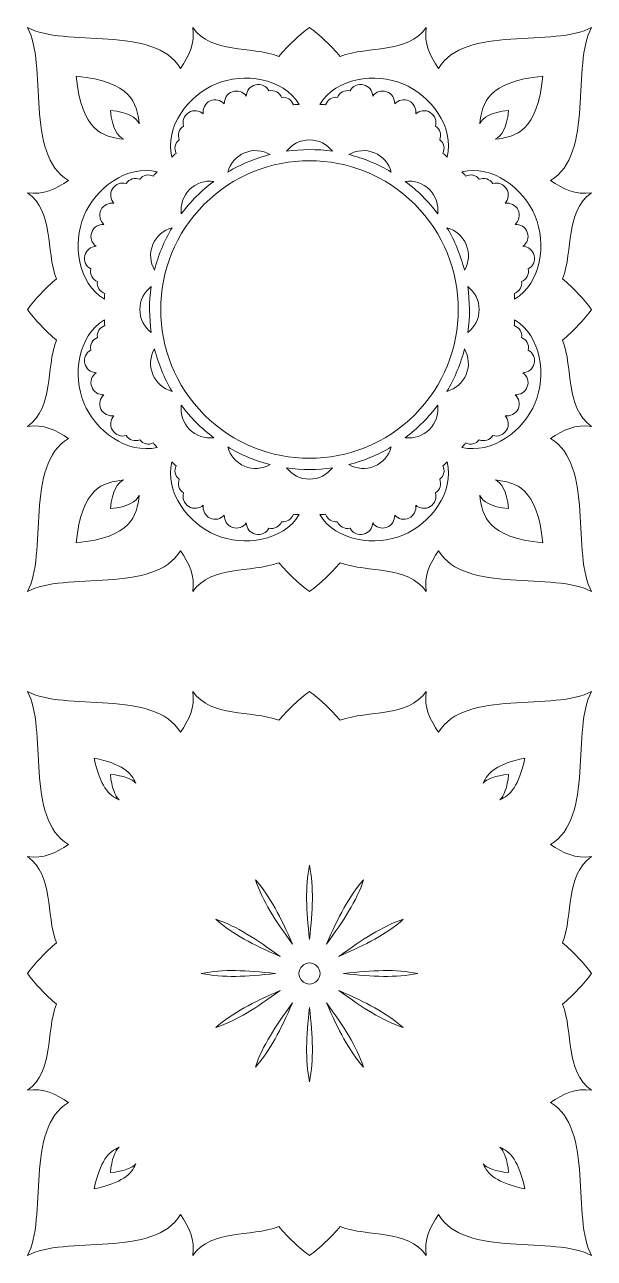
# Model space of a CAD drawing. Header units: millimetres. Extents: x -427 to 427, y -427 to 427.
# Drawn here: x -128 to 128, y -427 to 128 of the extents above; entities that cross this region are included whole.
import ezdxf

# ---------------------------------------------------------------- set-up
doc = ezdxf.new("R2010")
doc.units = ezdxf.units.MM
doc.header["$MEASUREMENT"] = 0
doc.layers.add('layer 1', color=7, linetype='Continuous')

msp = doc.modelspace()

# ---------------------------------------------------------------- linework, layer by layer
at = {"layer": 'layer 1', "color": 250, "lineweight": 9}
for points, knots in [([(-127.0624, 126.9374), (-117.9069, 110.4766), (-128.3227, 69.4717), (-108.6566, 58.0857), (-108.6566, 58.0857), (-114.1522, 54.2132), (-119.9344, 51.4078), (-127.0624, 52.5425), (-127.0624, 52.5425), (-114.873, 43.701), (-118.9514, 26.8751), (-114.0511, 13.7115), (-114.0511, 13.7115), (-118.5456, 9.9281), (-124.0381, 4.2416), (-127.0623, -0.0626), (-127.0623, -0.0626), (-124.0381, -4.3668), (-118.5457, -10.0532), (-114.0512, -13.8366), (-114.0512, -13.8366), (-118.9515, -27.0003), (-114.873, -43.8262), (-127.0624, -52.6677), (-127.0624, -52.6677), (-119.9344, -51.533), (-114.1522, -54.3384), (-108.6567, -58.2109), (-108.6567, -58.2109), (-128.3226, -69.597), (-117.9069, -110.6018), (-127.0624, -127.0626), (-127.0624, -127.0626), (-110.6016, -117.9071), (-69.5968, -128.3229), (-58.2107, -108.6569), (-58.2107, -108.6569), (-54.3382, -114.1524), (-51.5328, -119.9346), (-52.6675, -127.0626), (-52.6675, -127.0626), (-43.826, -114.8732), (-27.0001, -118.9516), (-13.8365, -114.0513), (-13.8365, -114.0513), (-10.0531, -118.5458), (-4.3666, -124.0383), (-0.0624, -127.0625), (-0.0624, -127.0625), (4.2418, -124.0383), (9.9282, -118.5459), (13.7116, -114.0514), (13.7116, -114.0514), (26.8753, -118.9517), (43.7012, -114.8732), (52.5427, -127.0626), (52.5427, -127.0626), (51.408, -119.9346), (54.2134, -114.1524), (58.0859, -108.6569), (58.0859, -108.6569), (69.472, -128.3228), (110.4768, -117.9071), (126.9376, -127.0626), (126.9376, -127.0626), (117.7821, -110.6018), (128.1979, -69.597), (108.5319, -58.2109), (108.5319, -58.2109), (114.0274, -54.3384), (119.8096, -51.533), (126.9376, -52.6677), (126.9376, -52.6677), (114.7482, -43.8262), (118.8266, -27.0003), (113.9263, -13.8367), (113.9263, -13.8367), (118.4208, -10.0533), (123.9133, -4.3668), (126.9375, -0.0626), (126.9375, -0.0626), (123.9133, 4.2416), (118.4209, 9.928), (113.9264, 13.7114), (113.9264, 13.7114), (118.8267, 26.8751), (114.7482, 43.701), (126.9376, 52.5425), (126.9376, 52.5425), (119.8096, 51.4078), (114.0274, 54.2132), (108.5319, 58.0857), (108.5319, 58.0857), (128.1978, 69.4718), (117.7821, 110.4766), (126.9376, 126.9374), (126.9376, 126.9374), (110.4768, 117.7819), (69.4719, 128.1977), (58.0859, 108.5316), (58.0859, 108.5316), (54.2134, 114.0272), (51.408, 119.8094), (52.5427, 126.9374), (52.5427, 126.9374), (43.7012, 114.748), (26.8753, 118.8264), (13.7117, 113.9261), (13.7117, 113.9261), (9.9283, 118.4206), (4.2418, 123.9131), (-0.0624, 126.9373), (-0.0624, 126.9373), (-4.3666, 123.9131), (-10.053, 118.4207), (-13.8364, 113.9262), (-13.8364, 113.9262), (-27.0001, 118.8265), (-43.826, 114.748), (-52.6675, 126.9374), (-52.6675, 126.9374), (-51.5328, 119.8094), (-54.3382, 114.0272), (-58.2107, 108.5317), (-58.2107, 108.5317), (-69.5968, 128.1976), (-110.6016, 117.7819), (-127.0624, 126.9374)], [0, 0, 0, 0, 0.03030303, 0.03030303, 0.03030303, 0.03030303, 0.06060606, 0.06060606, 0.06060606, 0.06060606, 0.09090909, 0.09090909, 0.09090909, 0.09090909, 0.12121212, 0.12121212, 0.12121212, 0.12121212, 0.15151515, 0.15151515, 0.15151515, 0.15151515, 0.18181818, 0.18181818, 0.18181818, 0.18181818, 0.21212121, 0.21212121, 0.21212121, 0.21212121, 0.24242424, 0.24242424, 0.24242424, 0.24242424, 0.27272727, 0.27272727, 0.27272727, 0.27272727, 0.3030303, 0.3030303, 0.3030303, 0.3030303, 0.33333333, 0.33333333, 0.33333333, 0.33333333, 0.36363636, 0.36363636, 0.36363636, 0.36363636, 0.39393939, 0.39393939, 0.39393939, 0.39393939, 0.42424242, 0.42424242, 0.42424242, 0.42424242, 0.45454545, 0.45454545, 0.45454545, 0.45454545, 0.48484848, 0.48484848, 0.48484848, 0.48484848, 0.51515152, 0.51515152, 0.51515152, 0.51515152, 0.54545455, 0.54545455, 0.54545455, 0.54545455, 0.57575758, 0.57575758, 0.57575758, 0.57575758, 0.60606061, 0.60606061, 0.60606061, 0.60606061, 0.63636364, 0.63636364, 0.63636364, 0.63636364, 0.66666667, 0.66666667, 0.66666667, 0.66666667, 0.6969697, 0.6969697, 0.6969697, 0.6969697, 0.72727273, 0.72727273, 0.72727273, 0.72727273, 0.75757576, 0.75757576, 0.75757576, 0.75757576, 0.78787879, 0.78787879, 0.78787879, 0.78787879, 0.81818182, 0.81818182, 0.81818182, 0.81818182, 0.84848485, 0.84848485, 0.84848485, 0.84848485, 0.87878788, 0.87878788, 0.87878788, 0.87878788, 0.90909091, 0.90909091, 0.90909091, 0.90909091, 0.93939394, 0.93939394, 0.93939394, 0.93939394, 1, 1, 1, 1]), ([(-62.1156, 68.506), (-65.3696, 82.2769), (-54.624, 96.3567), (-42.1421, 101.5268), (-42.1421, 101.5268), (-29.6602, 106.6969), (-12.1061, 104.3394), (-4.6695, 92.301), (-4.6695, 92.301), (-5.5485, 92.2576), (-6.4255, 92.2018), (-7.3003, 92.1338), (-7.3003, 92.1338), (-8.0367, 94.3295), (-10.2425, 95.7705), (-12.6243, 95.4638), (-12.6243, 95.4638), (-13.5783, 97.6082), (-15.9059, 98.9029), (-18.3149, 98.4599), (-18.3149, 98.4599), (-19.4731, 100.5466), (-21.9181, 101.6957), (-24.3522, 101.1112), (-24.3522, 101.1112), (-26.7782, 100.5289), (-28.4323, 98.407), (-28.5266, 96.0309), (-28.5266, 96.0309), (-29.8999, 97.9722), (-32.4426, 98.851), (-34.7946, 98.018), (-34.7946, 98.018), (-37.1465, 97.1853), (-38.5698, 94.9021), (-38.4153, 92.5294), (-38.4153, 92.5294), (-39.984, 94.3163), (-42.6046, 94.9244), (-44.8566, 93.8503), (-44.8566, 93.8503), (-47.1085, 92.7761), (-48.2852, 90.3568), (-47.8836, 88.0131), (-47.8836, 88.0131), (-49.6303, 89.6264), (-52.3002, 89.9572), (-54.4276, 88.6536), (-54.4276, 88.6536), (-56.5618, 87.3457), (-57.4788, 84.8043), (-56.8218, 82.5097), (-56.8218, 82.5097), (-58.8384, 81.1196), (-59.5688, 78.5581), (-58.727, 76.3672), (-58.727, 76.3672), (-60.6278, 74.9002), (-61.1689, 72.3212), (-60.1372, 70.248), (-60.1372, 70.248), (-60.8039, 69.6776), (-61.4635, 69.0968), (-62.1156, 68.506)], [0, 0, 0, 0, 0.05882353, 0.05882353, 0.05882353, 0.05882353, 0.11764706, 0.11764706, 0.11764706, 0.11764706, 0.17647059, 0.17647059, 0.17647059, 0.17647059, 0.23529412, 0.23529412, 0.23529412, 0.23529412, 0.29411765, 0.29411765, 0.29411765, 0.29411765, 0.35294118, 0.35294118, 0.35294118, 0.35294118, 0.41176471, 0.41176471, 0.41176471, 0.41176471, 0.47058824, 0.47058824, 0.47058824, 0.47058824, 0.52941176, 0.52941176, 0.52941176, 0.52941176, 0.58823529, 0.58823529, 0.58823529, 0.58823529, 0.64705882, 0.64705882, 0.64705882, 0.64705882, 0.70588235, 0.70588235, 0.70588235, 0.70588235, 0.76470588, 0.76470588, 0.76470588, 0.76470588, 0.82352941, 0.82352941, 0.82352941, 0.82352941, 0.88235294, 0.88235294, 0.88235294, 0.88235294, 1, 1, 1, 1]), ([(56.6971, 82.5098), (57.3536, 84.8043), (56.4373, 87.3457), (54.3028, 88.6536), (54.3028, 88.6536), (52.1756, 89.9573), (49.5056, 89.6265), (47.7587, 88.013), (47.7587, 88.013), (48.1604, 90.3568), (46.9838, 92.7761), (44.7317, 93.8502), (44.7317, 93.8502), (42.4798, 94.9245), (39.8589, 94.3164), (38.2904, 92.5294), (38.2904, 92.5294), (38.4447, 94.9022), (37.0217, 97.1852), (34.6698, 98.0181), (34.6698, 98.0181), (32.3179, 98.8509), (29.7751, 97.9722), (28.4018, 96.031), (28.4018, 96.031), (28.3075, 98.4069), (26.6535, 100.5287), (24.2274, 101.1112), (24.2274, 101.1112), (21.7935, 101.6955), (19.348, 100.5469), (18.1901, 98.4598), (18.1901, 98.4598), (15.7812, 98.9028), (13.4535, 97.608), (12.4995, 95.4636), (12.4995, 95.4636), (10.1181, 95.7703), (7.9119, 94.3293), (7.1754, 92.1338), (7.1754, 92.1338), (6.3006, 92.2019), (5.4235, 92.2576), (4.5447, 92.301), (4.5447, 92.301), (11.9813, 104.3394), (29.5355, 106.697), (42.0173, 101.5268), (42.0173, 101.5268), (54.4992, 96.3566), (65.2448, 82.2769), (61.9908, 68.506), (61.9908, 68.506), (61.3386, 69.0969), (60.679, 69.6776), (60.0123, 70.2481), (60.0123, 70.2481), (61.0442, 72.3214), (60.5034, 74.9001), (58.6024, 76.3674), (58.6024, 76.3674), (59.4441, 78.5583), (58.7137, 81.1196), (56.6971, 82.5098)], [0, 0, 0, 0, 0.05882353, 0.05882353, 0.05882353, 0.05882353, 0.11764706, 0.11764706, 0.11764706, 0.11764706, 0.17647059, 0.17647059, 0.17647059, 0.17647059, 0.23529412, 0.23529412, 0.23529412, 0.23529412, 0.29411765, 0.29411765, 0.29411765, 0.29411765, 0.35294118, 0.35294118, 0.35294118, 0.35294118, 0.41176471, 0.41176471, 0.41176471, 0.41176471, 0.47058824, 0.47058824, 0.47058824, 0.47058824, 0.52941176, 0.52941176, 0.52941176, 0.52941176, 0.58823529, 0.58823529, 0.58823529, 0.58823529, 0.64705882, 0.64705882, 0.64705882, 0.64705882, 0.70588235, 0.70588235, 0.70588235, 0.70588235, 0.76470588, 0.76470588, 0.76470588, 0.76470588, 0.82352941, 0.82352941, 0.82352941, 0.82352941, 0.88235294, 0.88235294, 0.88235294, 0.88235294, 1, 1, 1, 1]), ([(-83.6177, 76.5996), (-86.5311, 78.0027), (-88.9067, 81.2276), (-89.7258, 89.601), (-89.7258, 89.601), (-81.3523, 88.7818), (-78.1275, 86.4061), (-76.7245, 83.4926), (-76.7245, 83.4926), (-78, 93.0588), (-80.0767, 102.4712), (-105.1347, 105.0099), (-105.1347, 105.0099), (-102.5962, 79.9519), (-93.1838, 77.8751), (-83.6177, 76.5996)], [0, 0, 0, 0, 0.2, 0.2, 0.2, 0.2, 0.4, 0.4, 0.4, 0.4, 0.6, 0.6, 0.6, 0.6, 1, 1, 1, 1]), ([(76.5998, 83.4927), (78.0029, 86.4061), (81.2278, 88.7817), (89.6012, 89.6008), (89.6012, 89.6008), (88.782, 81.2273), (86.4063, 78.0025), (83.4928, 76.5995), (83.4928, 76.5995), (93.059, 77.875), (102.4714, 79.9517), (105.0101, 105.0097), (105.0101, 105.0097), (79.9521, 102.4712), (77.8753, 93.0588), (76.5998, 83.4927)], [0, 0, 0, 0, 0.2, 0.2, 0.2, 0.2, 0.4, 0.4, 0.4, 0.4, 0.6, 0.6, 0.6, 0.6, 1, 1, 1, 1]), ([(47.3137, 47.3134), (73.4788, 21.1484), (73.4788, -21.2737), (47.3137, -47.4387), (47.3137, -47.4387), (21.1486, -73.6039), (-21.2734, -73.6038), (-47.4384, -47.4387), (-47.4384, -47.4387), (-73.6036, -21.2736), (-73.6036, 21.1484), (-47.4384, 47.3134), (-47.4384, 47.3134), (-21.2734, 73.4786), (21.1486, 73.4786), (47.3137, 47.3134)], [0, 0, 0, 0, 0.2, 0.2, 0.2, 0.2, 0.4, 0.4, 0.4, 0.4, 0.6, 0.6, 0.6, 0.6, 1, 1, 1, 1]), ([(-10.4233, 71.1981), (-3.6384, 72.1912), (3.3363, 72.2216), (10.2963, 71.2051), (10.2963, 71.2051), (7.8523, 74.3811), (4.0492, 76.3221), (-0.0624, 76.3221), (-0.0624, 76.3221), (-4.1555, 76.3221), (-7.9771, 74.3691), (-10.4233, 71.1981)], [0, 0, 0, 0, 0.25, 0.25, 0.25, 0.25, 0.5, 0.5, 0.5, 0.5, 1, 1, 1, 1]), ([(-36.9049, 61.8086), (-31.0165, 65.3227), (-24.5845, 68.0199), (-17.7651, 69.7442), (-17.7651, 69.7442), (-21.2386, 71.7433), (-25.4949, 72.0811), (-29.2935, 70.5075), (-29.2935, 70.5075), (-33.075, 68.9413), (-35.8583, 65.6745), (-36.9049, 61.8086)], [0, 0, 0, 0, 0.25, 0.25, 0.25, 0.25, 0.5, 0.5, 0.5, 0.5, 1, 1, 1, 1]), ([(17.6357, 69.7386), (24.2841, 68.0597), (30.7396, 65.4188), (36.7809, 61.816), (36.7809, 61.816), (35.7382, 65.6856), (32.9674, 68.9342), (29.1687, 70.5076), (29.1687, 70.5076), (25.3873, 72.0739), (21.1093, 71.732), (17.6357, 69.7386)], [0, 0, 0, 0, 0.25, 0.25, 0.25, 0.25, 0.5, 0.5, 0.5, 0.5, 1, 1, 1, 1]), ([(-101.6518, 42.0171), (-96.4816, 54.499), (-82.4019, 65.2446), (-68.631, 61.9906), (-68.631, 61.9906), (-69.2219, 61.3384), (-69.8026, 60.6788), (-70.3731, 60.0121), (-70.3731, 60.0121), (-72.4464, 61.044), (-75.0251, 60.5032), (-76.4924, 58.6022), (-76.4924, 58.6022), (-78.6833, 59.4439), (-81.2446, 58.7135), (-82.6348, 56.6969), (-82.6348, 56.6969), (-84.9293, 57.3534), (-87.4707, 56.4371), (-88.7786, 54.3026), (-88.7786, 54.3026), (-90.0823, 52.1754), (-89.7515, 49.5054), (-88.138, 47.7585), (-88.138, 47.7585), (-90.4818, 48.1602), (-92.9011, 46.9836), (-93.9752, 44.7315), (-93.9752, 44.7315), (-95.0495, 42.4796), (-94.4414, 39.8587), (-92.6544, 38.2902), (-92.6544, 38.2902), (-95.0272, 38.4445), (-97.3102, 37.0215), (-98.1431, 34.6696), (-98.1431, 34.6696), (-98.9759, 32.3177), (-98.0972, 29.7749), (-96.156, 28.4016), (-96.156, 28.4016), (-98.5319, 28.3073), (-100.6537, 26.6533), (-101.2362, 24.2272), (-101.2362, 24.2272), (-101.8205, 21.7933), (-100.6719, 19.3478), (-98.5848, 18.1899), (-98.5848, 18.1899), (-99.0278, 15.781), (-97.733, 13.4533), (-95.5886, 12.4993), (-95.5886, 12.4993), (-95.8953, 10.1179), (-94.4543, 7.9117), (-92.2588, 7.1752), (-92.2588, 7.1752), (-92.3269, 6.3004), (-92.3826, 5.4233), (-92.426, 4.5445), (-92.426, 4.5445), (-104.4644, 11.9811), (-106.822, 29.5353), (-101.6518, 42.0171)], [0, 0, 0, 0, 0.05882353, 0.05882353, 0.05882353, 0.05882353, 0.11764706, 0.11764706, 0.11764706, 0.11764706, 0.17647059, 0.17647059, 0.17647059, 0.17647059, 0.23529412, 0.23529412, 0.23529412, 0.23529412, 0.29411765, 0.29411765, 0.29411765, 0.29411765, 0.35294118, 0.35294118, 0.35294118, 0.35294118, 0.41176471, 0.41176471, 0.41176471, 0.41176471, 0.47058824, 0.47058824, 0.47058824, 0.47058824, 0.52941176, 0.52941176, 0.52941176, 0.52941176, 0.58823529, 0.58823529, 0.58823529, 0.58823529, 0.64705882, 0.64705882, 0.64705882, 0.64705882, 0.70588235, 0.70588235, 0.70588235, 0.70588235, 0.76470588, 0.76470588, 0.76470588, 0.76470588, 0.82352941, 0.82352941, 0.82352941, 0.82352941, 0.88235294, 0.88235294, 0.88235294, 0.88235294, 1, 1, 1, 1]), ([(98.4601, 18.1899), (100.5468, 19.3481), (101.6959, 21.7931), (101.1114, 24.2272), (101.1114, 24.2272), (100.5291, 26.6532), (98.4072, 28.3073), (96.0311, 28.4016), (96.0311, 28.4016), (97.9724, 29.7749), (98.8512, 32.3176), (98.0182, 34.6696), (98.0182, 34.6696), (97.1855, 37.0215), (94.9023, 38.4448), (92.5296, 38.2903), (92.5296, 38.2903), (94.3165, 39.859), (94.9246, 42.4796), (93.8505, 44.7316), (93.8505, 44.7316), (92.7763, 46.9835), (90.357, 48.1602), (88.0133, 47.7586), (88.0133, 47.7586), (89.6266, 49.5053), (89.9574, 52.1752), (88.6538, 54.3026), (88.6538, 54.3026), (87.3459, 56.4368), (84.8045, 57.3538), (82.5099, 56.6968), (82.5099, 56.6968), (81.1198, 58.7134), (78.5583, 59.4438), (76.3674, 58.602), (76.3674, 58.602), (74.9004, 60.5028), (72.3214, 61.0439), (70.2482, 60.0122), (70.2482, 60.0122), (69.6778, 60.6789), (69.097, 61.3385), (68.5062, 61.9906), (68.5062, 61.9906), (82.2771, 65.2446), (96.3569, 54.499), (101.527, 42.0171), (101.527, 42.0171), (106.6971, 29.5352), (104.3396, 11.9811), (92.3012, 4.5445), (92.3012, 4.5445), (92.2578, 5.4235), (92.202, 6.3005), (92.134, 7.1753), (92.134, 7.1753), (94.3297, 7.9117), (95.7707, 10.1175), (95.464, 12.4993), (95.464, 12.4993), (97.6084, 13.4533), (98.9031, 15.7809), (98.4601, 18.1899)], [0, 0, 0, 0, 0.05882353, 0.05882353, 0.05882353, 0.05882353, 0.11764706, 0.11764706, 0.11764706, 0.11764706, 0.17647059, 0.17647059, 0.17647059, 0.17647059, 0.23529412, 0.23529412, 0.23529412, 0.23529412, 0.29411765, 0.29411765, 0.29411765, 0.29411765, 0.35294118, 0.35294118, 0.35294118, 0.35294118, 0.41176471, 0.41176471, 0.41176471, 0.41176471, 0.47058824, 0.47058824, 0.47058824, 0.47058824, 0.52941176, 0.52941176, 0.52941176, 0.52941176, 0.58823529, 0.58823529, 0.58823529, 0.58823529, 0.64705882, 0.64705882, 0.64705882, 0.64705882, 0.70588235, 0.70588235, 0.70588235, 0.70588235, 0.76470588, 0.76470588, 0.76470588, 0.76470588, 0.82352941, 0.82352941, 0.82352941, 0.82352941, 0.88235294, 0.88235294, 0.88235294, 0.88235294, 1, 1, 1, 1]), ([(-57.7776, 43), (-53.6822, 48.4998), (-48.7719, 53.4533), (-43.1315, 57.656), (-43.1315, 57.656), (-47.1056, 58.1736), (-51.1672, 56.8569), (-54.0745, 53.9494), (-54.0745, 53.9494), (-56.9686, 51.0553), (-58.2899, 46.972), (-57.7776, 43)], [0, 0, 0, 0, 0.25, 0.25, 0.25, 0.25, 0.5, 0.5, 0.5, 0.5, 1, 1, 1, 1]), ([(43.0002, 57.6526), (48.5001, 53.5572), (53.4535, 48.6469), (57.6563, 43.0065), (57.6563, 43.0065), (58.1738, 46.9806), (56.8571, 51.0422), (53.9496, 53.9495), (53.9496, 53.9495), (51.0555, 56.8436), (46.9723, 58.1649), (43.0002, 57.6526)], [0, 0, 0, 0, 0.25, 0.25, 0.25, 0.25, 0.5, 0.5, 0.5, 0.5, 1, 1, 1, 1]), ([(-69.8636, 17.6354), (-68.1847, 24.2838), (-65.5438, 30.7393), (-61.941, 36.7806), (-61.941, 36.7806), (-65.8106, 35.738), (-69.0592, 32.9672), (-70.6326, 29.1685), (-70.6326, 29.1685), (-72.1989, 25.3871), (-71.857, 21.109), (-69.8636, 17.6354)], [0, 0, 0, 0, 0.25, 0.25, 0.25, 0.25, 0.5, 0.5, 0.5, 0.5, 1, 1, 1, 1]), ([(61.8089, 36.7799), (65.3229, 30.8915), (68.0202, 24.4595), (69.7445, 17.6401), (69.7445, 17.6401), (71.7435, 21.1136), (72.0813, 25.3699), (70.5078, 29.1685), (70.5078, 29.1685), (68.9416, 32.95), (65.6747, 35.7333), (61.8089, 36.7799)], [0, 0, 0, 0, 0.25, 0.25, 0.25, 0.25, 0.5, 0.5, 0.5, 0.5, 1, 1, 1, 1]), ([(-71.3231, -10.4235), (-72.3162, -3.6387), (-72.3466, 3.336), (-71.3301, 10.2961), (-71.3301, 10.2961), (-74.5061, 7.852), (-76.4471, 4.049), (-76.4471, -0.0627), (-76.4471, -0.0627), (-76.4471, -4.1557), (-74.4941, -7.9773), (-71.3231, -10.4235)], [0, 0, 0, 0, 0.25, 0.25, 0.25, 0.25, 0.5, 0.5, 0.5, 0.5, 1, 1, 1, 1]), ([(71.1984, 10.2983), (72.1914, 3.5134), (72.2219, -3.4613), (71.2054, -10.4213), (71.2054, -10.4213), (74.3814, -7.9773), (76.3223, -4.1742), (76.3223, -0.0626), (76.3223, -0.0626), (76.3223, 4.0305), (74.3693, 7.8521), (71.1984, 10.2983)], [0, 0, 0, 0, 0.25, 0.25, 0.25, 0.25, 0.5, 0.5, 0.5, 0.5, 1, 1, 1, 1]), ([(-101.6518, -42.1423), (-106.8219, -29.6604), (-104.4644, -12.1063), (-92.426, -4.6697), (-92.426, -4.6697), (-92.3826, -5.5487), (-92.3268, -6.4257), (-92.2588, -7.3005), (-92.2588, -7.3005), (-94.4545, -8.0369), (-95.8955, -10.2427), (-95.5888, -12.6245), (-95.5888, -12.6245), (-97.7332, -13.5785), (-99.0279, -15.9061), (-98.5849, -18.3151), (-98.5849, -18.3151), (-100.6716, -19.4733), (-101.8207, -21.9183), (-101.2362, -24.3524), (-101.2362, -24.3524), (-100.6539, -26.7784), (-98.532, -28.4325), (-96.1559, -28.5268), (-96.1559, -28.5268), (-98.0972, -29.9001), (-98.976, -32.4428), (-98.143, -34.7948), (-98.143, -34.7948), (-97.3103, -37.1467), (-95.0271, -38.57), (-92.6544, -38.4155), (-92.6544, -38.4155), (-94.4413, -39.9842), (-95.0494, -42.6048), (-93.9753, -44.8568), (-93.9753, -44.8568), (-92.9011, -47.1087), (-90.4818, -48.2854), (-88.1381, -47.8838), (-88.1381, -47.8838), (-89.7514, -49.6305), (-90.0822, -52.3004), (-88.7786, -54.4278), (-88.7786, -54.4278), (-87.4707, -56.562), (-84.9293, -57.479), (-82.6347, -56.822), (-82.6347, -56.822), (-81.2446, -58.8386), (-78.6831, -59.569), (-76.4922, -58.7272), (-76.4922, -58.7272), (-75.0252, -60.628), (-72.4462, -61.1691), (-70.373, -60.1374), (-70.373, -60.1374), (-69.8026, -60.8041), (-69.2218, -61.4637), (-68.631, -62.1158), (-68.631, -62.1158), (-82.4019, -65.3698), (-96.4817, -54.6242), (-101.6518, -42.1423)], [0, 0, 0, 0, 0.05882353, 0.05882353, 0.05882353, 0.05882353, 0.11764706, 0.11764706, 0.11764706, 0.11764706, 0.17647059, 0.17647059, 0.17647059, 0.17647059, 0.23529412, 0.23529412, 0.23529412, 0.23529412, 0.29411765, 0.29411765, 0.29411765, 0.29411765, 0.35294118, 0.35294118, 0.35294118, 0.35294118, 0.41176471, 0.41176471, 0.41176471, 0.41176471, 0.47058824, 0.47058824, 0.47058824, 0.47058824, 0.52941176, 0.52941176, 0.52941176, 0.52941176, 0.58823529, 0.58823529, 0.58823529, 0.58823529, 0.64705882, 0.64705882, 0.64705882, 0.64705882, 0.70588235, 0.70588235, 0.70588235, 0.70588235, 0.76470588, 0.76470588, 0.76470588, 0.76470588, 0.82352941, 0.82352941, 0.82352941, 0.82352941, 0.88235294, 0.88235294, 0.88235294, 0.88235294, 1, 1, 1, 1]), ([(76.3676, -58.7274), (78.5585, -59.5691), (81.1198, -58.8387), (82.51, -56.8221), (82.51, -56.8221), (84.8045, -57.4786), (87.3459, -56.5623), (88.6538, -54.4278), (88.6538, -54.4278), (89.9575, -52.3006), (89.6267, -49.6306), (88.0132, -47.8837), (88.0132, -47.8837), (90.357, -48.2854), (92.7763, -47.1088), (93.8504, -44.8567), (93.8504, -44.8567), (94.9247, -42.6048), (94.3166, -39.9839), (92.5296, -38.4154), (92.5296, -38.4154), (94.9024, -38.5697), (97.1854, -37.1467), (98.0183, -34.7948), (98.0183, -34.7948), (98.8511, -32.4429), (97.9724, -29.9001), (96.0312, -28.5268), (96.0312, -28.5268), (98.4071, -28.4325), (100.5289, -26.7785), (101.1114, -24.3524), (101.1114, -24.3524), (101.6957, -21.9185), (100.5471, -19.473), (98.46, -18.3151), (98.46, -18.3151), (98.903, -15.9062), (97.6082, -13.5785), (95.4638, -12.6245), (95.4638, -12.6245), (95.7705, -10.2431), (94.3295, -8.0369), (92.134, -7.3004), (92.134, -7.3004), (92.2021, -6.4256), (92.2578, -5.5485), (92.3012, -4.6697), (92.3012, -4.6697), (104.3396, -12.1063), (106.6972, -29.6605), (101.527, -42.1423), (101.527, -42.1423), (96.3568, -54.6242), (82.2771, -65.3698), (68.5062, -62.1158), (68.5062, -62.1158), (69.0971, -61.4636), (69.6778, -60.804), (70.2483, -60.1373), (70.2483, -60.1373), (72.3216, -61.1692), (74.9003, -60.6284), (76.3676, -58.7274)], [0, 0, 0, 0, 0.05882353, 0.05882353, 0.05882353, 0.05882353, 0.11764706, 0.11764706, 0.11764706, 0.11764706, 0.17647059, 0.17647059, 0.17647059, 0.17647059, 0.23529412, 0.23529412, 0.23529412, 0.23529412, 0.29411765, 0.29411765, 0.29411765, 0.29411765, 0.35294118, 0.35294118, 0.35294118, 0.35294118, 0.41176471, 0.41176471, 0.41176471, 0.41176471, 0.47058824, 0.47058824, 0.47058824, 0.47058824, 0.52941176, 0.52941176, 0.52941176, 0.52941176, 0.58823529, 0.58823529, 0.58823529, 0.58823529, 0.64705882, 0.64705882, 0.64705882, 0.64705882, 0.70588235, 0.70588235, 0.70588235, 0.70588235, 0.76470588, 0.76470588, 0.76470588, 0.76470588, 0.82352941, 0.82352941, 0.82352941, 0.82352941, 0.88235294, 0.88235294, 0.88235294, 0.88235294, 1, 1, 1, 1]), ([(-61.9336, -36.9052), (-65.4477, -31.0168), (-68.1449, -24.5847), (-69.8692, -17.7653), (-69.8692, -17.7653), (-71.8683, -21.2389), (-72.2061, -25.4951), (-70.6325, -29.2938), (-70.6325, -29.2938), (-69.0663, -33.0753), (-65.7995, -35.8586), (-61.9336, -36.9052)], [0, 0, 0, 0, 0.25, 0.25, 0.25, 0.25, 0.5, 0.5, 0.5, 0.5, 1, 1, 1, 1]), ([(69.7388, -17.7607), (68.0599, -24.4091), (65.419, -30.8646), (61.8163, -36.9059), (61.8163, -36.9059), (65.6859, -35.8632), (68.9344, -33.0924), (70.5079, -29.2937), (70.5079, -29.2937), (72.0742, -25.5123), (71.7323, -21.2343), (69.7388, -17.7607)], [0, 0, 0, 0, 0.25, 0.25, 0.25, 0.25, 0.5, 0.5, 0.5, 0.5, 1, 1, 1, 1]), ([(-43.125, -57.7779), (-48.6248, -53.6825), (-53.5783, -48.7722), (-57.781, -43.1317), (-57.781, -43.1317), (-58.2986, -47.1059), (-56.9819, -51.1674), (-54.0744, -54.0748), (-54.0744, -54.0748), (-51.1803, -56.9689), (-47.097, -58.2902), (-43.125, -57.7779)], [0, 0, 0, 0, 0.25, 0.25, 0.25, 0.25, 0.5, 0.5, 0.5, 0.5, 1, 1, 1, 1]), ([(57.6529, -43.1252), (53.5575, -48.6251), (48.6472, -53.5785), (43.0067, -57.7813), (43.0067, -57.7813), (46.9809, -58.2988), (51.0424, -56.9821), (53.9498, -54.0746), (53.9498, -54.0746), (56.8439, -51.1805), (58.1652, -47.0973), (57.6529, -43.1252)], [0, 0, 0, 0, 0.25, 0.25, 0.25, 0.25, 0.5, 0.5, 0.5, 0.5, 1, 1, 1, 1]), ([(-17.7604, -69.8638), (-24.4088, -68.1849), (-30.8643, -65.544), (-36.9056, -61.9413), (-36.9056, -61.9413), (-35.863, -65.8109), (-33.0922, -69.0594), (-29.2935, -70.6329), (-29.2935, -70.6329), (-25.5121, -72.1992), (-21.234, -71.8573), (-17.7604, -69.8638)], [0, 0, 0, 0, 0.25, 0.25, 0.25, 0.25, 0.5, 0.5, 0.5, 0.5, 1, 1, 1, 1]), ([(36.7802, -61.9339), (30.8918, -65.4479), (24.4597, -68.1452), (17.6403, -69.8695), (17.6403, -69.8695), (21.1139, -71.8685), (25.3701, -72.2063), (29.1688, -70.6328), (29.1688, -70.6328), (32.9503, -69.0666), (35.7336, -65.7997), (36.7802, -61.9339)], [0, 0, 0, 0, 0.25, 0.25, 0.25, 0.25, 0.5, 0.5, 0.5, 0.5, 1, 1, 1, 1]), ([(-42.1421, -101.652), (-54.624, -96.4818), (-65.3696, -82.4021), (-62.1156, -68.6312), (-62.1156, -68.6312), (-61.4634, -69.2221), (-60.8038, -69.8028), (-60.1371, -70.3733), (-60.1371, -70.3733), (-61.169, -72.4466), (-60.6282, -75.0253), (-58.7272, -76.4926), (-58.7272, -76.4926), (-59.5689, -78.6835), (-58.8385, -81.2448), (-56.8219, -82.635), (-56.8219, -82.635), (-57.4784, -84.9295), (-56.5621, -87.4709), (-54.4276, -88.7788), (-54.4276, -88.7788), (-52.3004, -90.0825), (-49.6304, -89.7517), (-47.8835, -88.1382), (-47.8835, -88.1382), (-48.2852, -90.482), (-47.1086, -92.9013), (-44.8565, -93.9754), (-44.8565, -93.9754), (-42.6046, -95.0497), (-39.9837, -94.4416), (-38.4152, -92.6546), (-38.4152, -92.6546), (-38.5695, -95.0274), (-37.1465, -97.3104), (-34.7946, -98.1433), (-34.7946, -98.1433), (-32.4427, -98.9761), (-29.8999, -98.0974), (-28.5266, -96.1562), (-28.5266, -96.1562), (-28.4323, -98.5321), (-26.7783, -100.6539), (-24.3522, -101.2364), (-24.3522, -101.2364), (-21.9183, -101.8207), (-19.4728, -100.6721), (-18.3149, -98.585), (-18.3149, -98.585), (-15.906, -99.028), (-13.5783, -97.7332), (-12.6243, -95.5888), (-12.6243, -95.5888), (-10.2429, -95.8955), (-8.0367, -94.4545), (-7.3002, -92.259), (-7.3002, -92.259), (-6.4254, -92.3271), (-5.5483, -92.3828), (-4.6695, -92.4262), (-4.6695, -92.4262), (-12.1061, -104.4646), (-29.6603, -106.8222), (-42.1421, -101.652)], [0, 0, 0, 0, 0.05882353, 0.05882353, 0.05882353, 0.05882353, 0.11764706, 0.11764706, 0.11764706, 0.11764706, 0.17647059, 0.17647059, 0.17647059, 0.17647059, 0.23529412, 0.23529412, 0.23529412, 0.23529412, 0.29411765, 0.29411765, 0.29411765, 0.29411765, 0.35294118, 0.35294118, 0.35294118, 0.35294118, 0.41176471, 0.41176471, 0.41176471, 0.41176471, 0.47058824, 0.47058824, 0.47058824, 0.47058824, 0.52941176, 0.52941176, 0.52941176, 0.52941176, 0.58823529, 0.58823529, 0.58823529, 0.58823529, 0.64705882, 0.64705882, 0.64705882, 0.64705882, 0.70588235, 0.70588235, 0.70588235, 0.70588235, 0.76470588, 0.76470588, 0.76470588, 0.76470588, 0.82352941, 0.82352941, 0.82352941, 0.82352941, 0.88235294, 0.88235294, 0.88235294, 0.88235294, 1, 1, 1, 1]), ([(10.2985, -71.3234), (3.5137, -72.3164), (-3.461, -72.3469), (-10.4211, -71.3304), (-10.4211, -71.3304), (-7.977, -74.5064), (-4.174, -76.4473), (-0.0623, -76.4473), (-0.0623, -76.4473), (4.0307, -76.4473), (7.8523, -74.4943), (10.2985, -71.3234)], [0, 0, 0, 0, 0.25, 0.25, 0.25, 0.25, 0.5, 0.5, 0.5, 0.5, 1, 1, 1, 1]), ([(12.4995, -95.589), (13.4535, -97.7334), (15.7811, -99.0281), (18.1901, -98.5851), (18.1901, -98.5851), (19.3483, -100.6718), (21.7933, -101.8209), (24.2274, -101.2364), (24.2274, -101.2364), (26.6534, -100.6541), (28.3075, -98.5322), (28.4018, -96.1561), (28.4018, -96.1561), (29.7751, -98.0974), (32.3178, -98.9762), (34.6698, -98.1432), (34.6698, -98.1432), (37.0217, -97.3105), (38.445, -95.0273), (38.2905, -92.6546), (38.2905, -92.6546), (39.8592, -94.4415), (42.4798, -95.0496), (44.7318, -93.9755), (44.7318, -93.9755), (46.9837, -92.9013), (48.1604, -90.482), (47.7588, -88.1383), (47.7588, -88.1383), (49.5055, -89.7516), (52.1754, -90.0824), (54.3028, -88.7788), (54.3028, -88.7788), (56.437, -87.4709), (57.354, -84.9295), (56.697, -82.6349), (56.697, -82.6349), (58.7136, -81.2448), (59.444, -78.6833), (58.6022, -76.4924), (58.6022, -76.4924), (60.503, -75.0254), (61.0441, -72.4464), (60.0124, -70.3732), (60.0124, -70.3732), (60.6791, -69.8028), (61.3387, -69.222), (61.9908, -68.6312), (61.9908, -68.6312), (65.2448, -82.4021), (54.4992, -96.4819), (42.0173, -101.652), (42.0173, -101.652), (29.5354, -106.8221), (11.9813, -104.4646), (4.5447, -92.4262), (4.5447, -92.4262), (5.4237, -92.3828), (6.3007, -92.327), (7.1755, -92.259), (7.1755, -92.259), (7.9119, -94.4547), (10.1177, -95.8957), (12.4995, -95.589)], [0, 0, 0, 0, 0.05882353, 0.05882353, 0.05882353, 0.05882353, 0.11764706, 0.11764706, 0.11764706, 0.11764706, 0.17647059, 0.17647059, 0.17647059, 0.17647059, 0.23529412, 0.23529412, 0.23529412, 0.23529412, 0.29411765, 0.29411765, 0.29411765, 0.29411765, 0.35294118, 0.35294118, 0.35294118, 0.35294118, 0.41176471, 0.41176471, 0.41176471, 0.41176471, 0.47058824, 0.47058824, 0.47058824, 0.47058824, 0.52941176, 0.52941176, 0.52941176, 0.52941176, 0.58823529, 0.58823529, 0.58823529, 0.58823529, 0.64705882, 0.64705882, 0.64705882, 0.64705882, 0.70588235, 0.70588235, 0.70588235, 0.70588235, 0.76470588, 0.76470588, 0.76470588, 0.76470588, 0.82352941, 0.82352941, 0.82352941, 0.82352941, 0.88235294, 0.88235294, 0.88235294, 0.88235294, 1, 1, 1, 1]), ([(-89.726, -89.726), (-88.9068, -81.3525), (-86.5311, -78.1277), (-83.6176, -76.7247), (-83.6176, -76.7247), (-93.1838, -78.0002), (-102.5962, -80.0769), (-105.1349, -105.1349), (-105.1349, -105.1349), (-80.0769, -102.5964), (-78.0001, -93.184), (-76.7246, -83.6179), (-76.7246, -83.6179), (-78.1277, -86.5313), (-81.3526, -88.9069), (-89.726, -89.726)], [0, 0, 0, 0, 0.2, 0.2, 0.2, 0.2, 0.4, 0.4, 0.4, 0.4, 0.6, 0.6, 0.6, 0.6, 1, 1, 1, 1]), ([(89.601, -89.7262), (81.2275, -88.907), (78.0027, -86.5313), (76.5997, -83.6178), (76.5997, -83.6178), (77.8752, -93.184), (79.9519, -102.5964), (105.0099, -105.1351), (105.0099, -105.1351), (102.4714, -80.0771), (93.059, -78.0003), (83.4929, -76.7248), (83.4929, -76.7248), (86.4063, -78.1279), (88.7819, -81.3528), (89.601, -89.7262)], [0, 0, 0, 0, 0.2, 0.2, 0.2, 0.2, 0.4, 0.4, 0.4, 0.4, 0.6, 0.6, 0.6, 0.6, 1, 1, 1, 1]), ([(-108.6566, -240.8711), (-128.3227, -229.4851), (-117.9069, -188.4802), (-127.0624, -172.0194), (-127.0624, -172.0194), (-110.6016, -181.1749), (-69.5968, -170.7592), (-58.2107, -190.4251), (-58.2107, -190.4251), (-54.3382, -184.9296), (-51.5328, -179.1474), (-52.6675, -172.0194), (-52.6675, -172.0194), (-43.826, -184.2088), (-27.0001, -180.1303), (-13.8364, -185.0306), (-13.8364, -185.0306), (-10.053, -180.5361), (-4.3666, -175.0437), (-0.0624, -172.0195), (-0.0624, -172.0195), (4.2418, -175.0437), (9.9283, -180.5362), (13.7117, -185.0307), (13.7117, -185.0307), (26.8753, -180.1304), (43.7012, -184.2088), (52.5427, -172.0194), (52.5427, -172.0194), (51.408, -179.1474), (54.2134, -184.9296), (58.0859, -190.4252), (58.0859, -190.4252), (69.4719, -170.7591), (110.4768, -181.1749), (126.9376, -172.0194), (126.9376, -172.0194), (117.7821, -188.4802), (128.1978, -229.485), (108.5319, -240.8711), (108.5319, -240.8711), (114.0274, -244.7436), (119.8096, -247.549), (126.9376, -246.4143), (126.9376, -246.4143), (114.7482, -255.2558), (118.8267, -272.0817), (113.9264, -285.2454), (113.9264, -285.2454), (118.4209, -289.0288), (123.9133, -294.7152), (126.9375, -299.0194), (126.9375, -299.0194), (123.9133, -303.3236), (118.4208, -309.0101), (113.9263, -312.7935), (113.9263, -312.7935), (118.8266, -325.9571), (114.7482, -342.783), (126.9376, -351.6245), (126.9376, -351.6245), (119.8096, -350.4898), (114.0274, -353.2952), (108.5319, -357.1677), (108.5319, -357.1677), (128.1979, -368.5538), (117.7821, -409.5586), (126.9376, -426.0194), (126.9376, -426.0194), (110.4768, -416.8639), (69.472, -427.2796), (58.0859, -407.6137), (58.0859, -407.6137), (54.2134, -413.1092), (51.408, -418.8914), (52.5427, -426.0194), (52.5427, -426.0194), (43.7012, -413.83), (26.8753, -417.9085), (13.7116, -413.0082), (13.7116, -413.0082), (9.9282, -417.5027), (4.2418, -422.9951), (-0.0624, -426.0193), (-0.0624, -426.0193), (-4.3666, -422.9951), (-10.0531, -417.5026), (-13.8365, -413.0081), (-13.8365, -413.0081), (-27.0001, -417.9084), (-43.826, -413.83), (-52.6675, -426.0194), (-52.6675, -426.0194), (-51.5328, -418.8914), (-54.3382, -413.1092), (-58.2107, -407.6137), (-58.2107, -407.6137), (-69.5968, -427.2797), (-110.6016, -416.8639), (-127.0624, -426.0194), (-127.0624, -426.0194), (-117.9069, -409.5586), (-128.3226, -368.5538), (-108.6567, -357.1677), (-108.6567, -357.1677), (-114.1522, -353.2952), (-119.9344, -350.4898), (-127.0624, -351.6245), (-127.0624, -351.6245), (-114.873, -342.783), (-118.9515, -325.9571), (-114.0512, -312.7934), (-114.0512, -312.7934), (-118.5457, -309.01), (-124.0381, -303.3236), (-127.0623, -299.0194), (-127.0623, -299.0194), (-124.0381, -294.7152), (-118.5456, -289.0287), (-114.0511, -285.2453), (-114.0511, -285.2453), (-118.9514, -272.0817), (-114.873, -255.2558), (-127.0624, -246.4143), (-127.0624, -246.4143), (-119.9344, -247.549), (-114.1522, -244.7436), (-108.6566, -240.8711)], [0, 0, 0, 0, 0.03030303, 0.03030303, 0.03030303, 0.03030303, 0.06060606, 0.06060606, 0.06060606, 0.06060606, 0.09090909, 0.09090909, 0.09090909, 0.09090909, 0.12121212, 0.12121212, 0.12121212, 0.12121212, 0.15151515, 0.15151515, 0.15151515, 0.15151515, 0.18181818, 0.18181818, 0.18181818, 0.18181818, 0.21212121, 0.21212121, 0.21212121, 0.21212121, 0.24242424, 0.24242424, 0.24242424, 0.24242424, 0.27272727, 0.27272727, 0.27272727, 0.27272727, 0.3030303, 0.3030303, 0.3030303, 0.3030303, 0.33333333, 0.33333333, 0.33333333, 0.33333333, 0.36363636, 0.36363636, 0.36363636, 0.36363636, 0.39393939, 0.39393939, 0.39393939, 0.39393939, 0.42424242, 0.42424242, 0.42424242, 0.42424242, 0.45454545, 0.45454545, 0.45454545, 0.45454545, 0.48484848, 0.48484848, 0.48484848, 0.48484848, 0.51515152, 0.51515152, 0.51515152, 0.51515152, 0.54545455, 0.54545455, 0.54545455, 0.54545455, 0.57575758, 0.57575758, 0.57575758, 0.57575758, 0.60606061, 0.60606061, 0.60606061, 0.60606061, 0.63636364, 0.63636364, 0.63636364, 0.63636364, 0.66666667, 0.66666667, 0.66666667, 0.66666667, 0.6969697, 0.6969697, 0.6969697, 0.6969697, 0.72727273, 0.72727273, 0.72727273, 0.72727273, 0.75757576, 0.75757576, 0.75757576, 0.75757576, 0.78787879, 0.78787879, 0.78787879, 0.78787879, 0.81818182, 0.81818182, 0.81818182, 0.81818182, 0.84848485, 0.84848485, 0.84848485, 0.84848485, 0.87878788, 0.87878788, 0.87878788, 0.87878788, 0.90909091, 0.90909091, 0.90909091, 0.90909091, 0.93939394, 0.93939394, 0.93939394, 0.93939394, 1, 1, 1, 1]), ([(-89.7259, -209.3559), (-83.5288, -209.9622), (-80.1518, -211.421), (-78.2462, -213.3194), (-78.2462, -213.3194), (-80.2384, -208.711), (-84.5392, -204.5541), (-97.0039, -202.0779), (-97.0039, -202.0779), (-94.5277, -214.5424), (-90.3709, -218.8432), (-85.7627, -220.8355), (-85.7627, -220.8355), (-87.661, -218.9299), (-89.1197, -215.5528), (-89.7259, -209.3559)], [0, 0, 0, 0, 0.2, 0.2, 0.2, 0.2, 0.4, 0.4, 0.4, 0.4, 0.6, 0.6, 0.6, 0.6, 1, 1, 1, 1]), ([(89.6011, -209.3559), (88.9948, -215.553), (87.536, -218.93), (85.6376, -220.8356), (85.6376, -220.8356), (90.246, -218.8434), (94.4029, -214.5426), (96.8791, -202.0779), (96.8791, -202.0779), (84.4146, -204.5541), (80.1138, -208.7109), (78.1215, -213.3191), (78.1215, -213.3191), (80.0271, -211.4208), (83.4042, -209.9621), (89.6011, -209.3559)], [0, 0, 0, 0, 0.2, 0.2, 0.2, 0.2, 0.4, 0.4, 0.4, 0.4, 0.6, 0.6, 0.6, 0.6, 1, 1, 1, 1]), ([(-0.0627, -250.2556), (-2.1236, -260.4714), (-1.4654, -270.312), (-0.0625, -283.6977), (-0.0625, -283.6977), (1.3401, -270.3119), (1.9985, -260.3903), (-0.0627, -250.2556)], [0, 0, 0, 0, 0.33333333, 0.33333333, 0.33333333, 0.33333333, 1, 1, 1, 1]), ([(-24.4446, -256.7887), (-21.1216, -266.6665), (-15.6313, -274.8596), (-7.7233, -285.7504), (-7.7233, -285.7504), (-13.2016, -273.4567), (-17.5921, -264.535), (-24.4446, -256.7887)], [0, 0, 0, 0, 0.33333333, 0.33333333, 0.33333333, 0.33333333, 1, 1, 1, 1]), ([(24.3193, -256.7885), (17.4264, -264.6052), (13.0763, -273.4565), (7.5984, -285.7505), (7.5984, -285.7505), (15.506, -274.8594), (21.037, -266.596), (24.3193, -256.7885)], [0, 0, 0, 0, 0.33333333, 0.33333333, 0.33333333, 0.33333333, 1, 1, 1, 1]), ([(-42.2934, -274.6376), (-34.4767, -281.5306), (-25.6254, -285.8807), (-13.3314, -291.3586), (-13.3314, -291.3586), (-24.2225, -283.451), (-32.4859, -277.9199), (-42.2934, -274.6376)], [0, 0, 0, 0, 0.33333333, 0.33333333, 0.33333333, 0.33333333, 1, 1, 1, 1]), ([(42.1683, -274.6373), (32.2904, -277.9603), (24.0974, -283.4506), (13.2065, -291.3586), (13.2065, -291.3586), (25.5002, -285.8803), (34.4219, -281.4898), (42.1683, -274.6373)], [0, 0, 0, 0, 0.33333333, 0.33333333, 0.33333333, 0.33333333, 1, 1, 1, 1]), ([(-0.0624, -294.2693), (-2.6867, -294.2693), (-4.8124, -296.3951), (-4.8124, -299.0194), (-4.8124, -299.0194), (-4.8124, -301.6437), (-2.6867, -303.7695), (-0.0624, -303.7695), (-0.0624, -303.7695), (2.5619, -303.7695), (4.6877, -301.6437), (4.6877, -299.0194), (4.6877, -299.0194), (4.6877, -296.3951), (2.5619, -294.2693), (-0.0624, -294.2693)], [0, 0, 0, 0, 0.2, 0.2, 0.2, 0.2, 0.4, 0.4, 0.4, 0.4, 0.6, 0.6, 0.6, 0.6, 1, 1, 1, 1]), ([(-48.8263, -299.0196), (-38.6105, -301.0806), (-28.7699, -300.4224), (-15.3842, -299.0194), (-15.3842, -299.0194), (-28.77, -297.6168), (-38.6916, -296.9584), (-48.8263, -299.0196)], [0, 0, 0, 0, 0.33333333, 0.33333333, 0.33333333, 0.33333333, 1, 1, 1, 1]), ([(48.7014, -299.0192), (38.4855, -296.9583), (28.645, -297.6165), (15.2593, -299.0194), (15.2593, -299.0194), (28.6451, -300.422), (38.5667, -301.0804), (48.7014, -299.0192)], [0, 0, 0, 0, 0.33333333, 0.33333333, 0.33333333, 0.33333333, 1, 1, 1, 1]), ([(-42.2932, -323.4015), (-32.4154, -320.0786), (-24.2223, -314.5882), (-13.3315, -306.6802), (-13.3315, -306.6802), (-25.6252, -312.1585), (-34.5469, -316.5491), (-42.2932, -323.4015)], [0, 0, 0, 0, 0.33333333, 0.33333333, 0.33333333, 0.33333333, 1, 1, 1, 1]), ([(42.1684, -323.4012), (34.3517, -316.5083), (25.5004, -312.1582), (13.2065, -306.6803), (13.2065, -306.6803), (24.0976, -314.5879), (32.3609, -320.1189), (42.1684, -323.4012)], [0, 0, 0, 0, 0.33333333, 0.33333333, 0.33333333, 0.33333333, 1, 1, 1, 1]), ([(-24.4443, -341.2503), (-17.5513, -333.4336), (-13.2012, -324.5823), (-7.7233, -312.2884), (-7.7233, -312.2884), (-15.6309, -323.1795), (-21.162, -331.4428), (-24.4443, -341.2503)], [0, 0, 0, 0, 0.33333333, 0.33333333, 0.33333333, 0.33333333, 1, 1, 1, 1]), ([(-0.0623, -347.7833), (1.9987, -337.5674), (1.3405, -327.7269), (-0.0625, -314.3412), (-0.0625, -314.3412), (-1.4651, -327.727), (-2.1235, -337.6486), (-0.0623, -347.7833)], [0, 0, 0, 0, 0.33333333, 0.33333333, 0.33333333, 0.33333333, 1, 1, 1, 1]), ([(24.3196, -341.2502), (20.9967, -331.3723), (15.5063, -323.1793), (7.5983, -312.2884), (7.5983, -312.2884), (13.0766, -324.5821), (17.4672, -333.5038), (24.3196, -341.2502)], [0, 0, 0, 0, 0.33333333, 0.33333333, 0.33333333, 0.33333333, 1, 1, 1, 1]), ([(-89.7259, -388.6829), (-89.1196, -382.4858), (-87.6608, -379.1088), (-85.7624, -377.2032), (-85.7624, -377.2032), (-90.3708, -379.1954), (-94.5277, -383.4962), (-97.0039, -395.9609), (-97.0039, -395.9609), (-84.5394, -393.4847), (-80.2386, -389.3279), (-78.2463, -384.7197), (-78.2463, -384.7197), (-80.1519, -386.618), (-83.529, -388.0767), (-89.7259, -388.6829)], [0, 0, 0, 0, 0.2, 0.2, 0.2, 0.2, 0.4, 0.4, 0.4, 0.4, 0.6, 0.6, 0.6, 0.6, 1, 1, 1, 1]), ([(89.6011, -388.6829), (83.404, -388.0766), (80.027, -386.6178), (78.1214, -384.7194), (78.1214, -384.7194), (80.1136, -389.3278), (84.4144, -393.4847), (96.8791, -395.9609), (96.8791, -395.9609), (94.4029, -383.4964), (90.2461, -379.1956), (85.6379, -377.2033), (85.6379, -377.2033), (87.5362, -379.1089), (88.9949, -382.486), (89.6011, -388.6829)], [0, 0, 0, 0, 0.2, 0.2, 0.2, 0.2, 0.4, 0.4, 0.4, 0.4, 0.6, 0.6, 0.6, 0.6, 1, 1, 1, 1])]:
    msp.add_open_spline(points, degree=3, knots=knots, dxfattribs=at)

doc.saveas('drawing.dxf')
